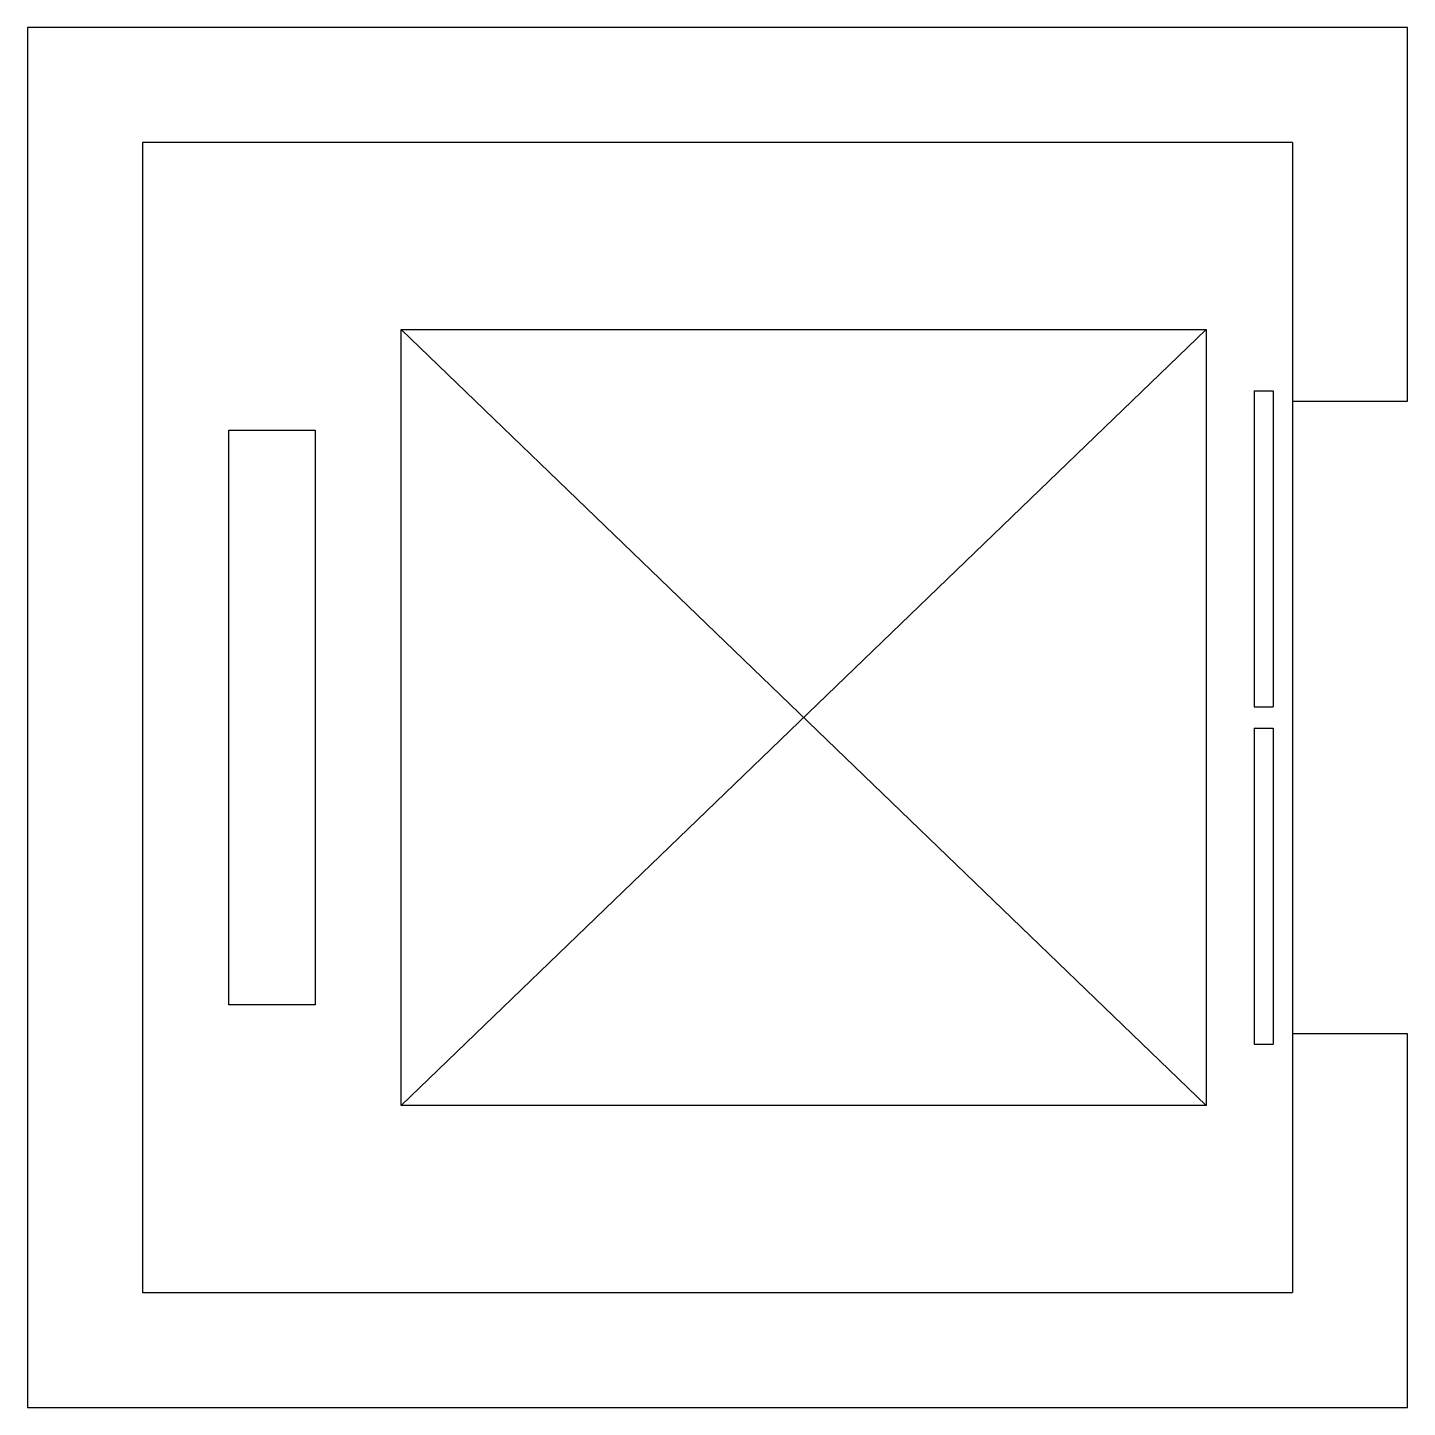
# Model space of a CAD drawing. Extents: x 0 to 2400, y 0 to 2400.
import ezdxf

# ---------------------------------------------------------------- set-up
doc = ezdxf.new("R2010")
doc.units = 0
doc.header["$LTSCALE"] = 1000
doc.header["$MEASUREMENT"] = 0
for name, color, linetype in [('STAIR', 2, 'Continuous'), ('WALL', 9, 'Continuous'), ('WINDOW', 4, 'Continuous')]:
    doc.layers.add(name, color=color, linetype=linetype)

# ---------------------------------------------------------------- blocks, each defined once
blk = doc.blocks.new('$TCHSYS$LDOR22D')
for p, q in [((-0.5167, 0.8333), (-0.0167, 0.8333)), ((-0.5167, 0.8333), (-0.5167, 0.6667)), ((-0.0167, 0.8333), (-0.0167, 0.6667)), ((0.0167, 0.8333), (0.0167, 0.6667)), ((0.0167, 0.8333), (0.5167, 0.8333)), ((0.5167, 0.8333), (0.5167, 0.6667)), ((-0.5167, 0.6667), (-0.0167, 0.6667)), ((0.0167, 0.6667), (0.5167, 0.6667)), ((-0.5, 0.5), (0.5, 0.5))]:
    blk.add_line(p, q)

msp = doc.modelspace()

# ---------------------------------------------------------------- linework, layer by layer
at = {"layer": 'STAIR'}
for p, q in [((650, 1875), (2050, 1875)), ((650, 1875), (2050, 525)), ((2050, 1875), (650, 525)), ((650, 525), (650, 1875)), ((2050, 1875), (2050, 525)), ((350, 1700), (500, 1700)), ((350, 700), (350, 1700)), ((500, 1700), (500, 700)), ((500, 700), (350, 700)), ((2050, 525), (650, 525))]:
    msp.add_line(p, q, dxfattribs=at)
at = {"layer": 'WALL'}
for p, q in [((0, 2400), (0, 0)), ((2400, 2400), (0, 2400)), ((0, 2400), (0, 0)), ((2400, 2400), (200, 2400)), ((2400, 1750), (2400, 2400)), ((2200, 2200), (200, 2200)), ((200, 2200), (200, 200)), ((2200, 2200), (200, 2200)), ((200, 2200), (200, 200)), ((2200, 2200), (2200, 1750)), ((2200, 1750), (2400, 1750)), ((2400, 650), (2200, 650)), ((2200, 650), (2200, 200)), ((2400, 0), (2400, 650)), ((200, 200), (2002, 200)), ((200, 200), (2200, 200)), ((2002, 200), (2200, 200)), ((0, 0), (1902, 0)), ((100, 0), (2300, 0)), ((2102, 0), (2400, 0))]:
    msp.add_line(p, q, dxfattribs=at)

# ---------------------------------------------------------------- block references
at = {"layer": 'WINDOW', "extrusion": (0, 0, -1), "xscale": 1100, "yscale": 200, "zscale": 1100, "rotation": 270}
msp.add_blockref('$TCHSYS$LDOR22D', (-2300, 1200), dxfattribs=at)

doc.saveas('drawing.dxf')
